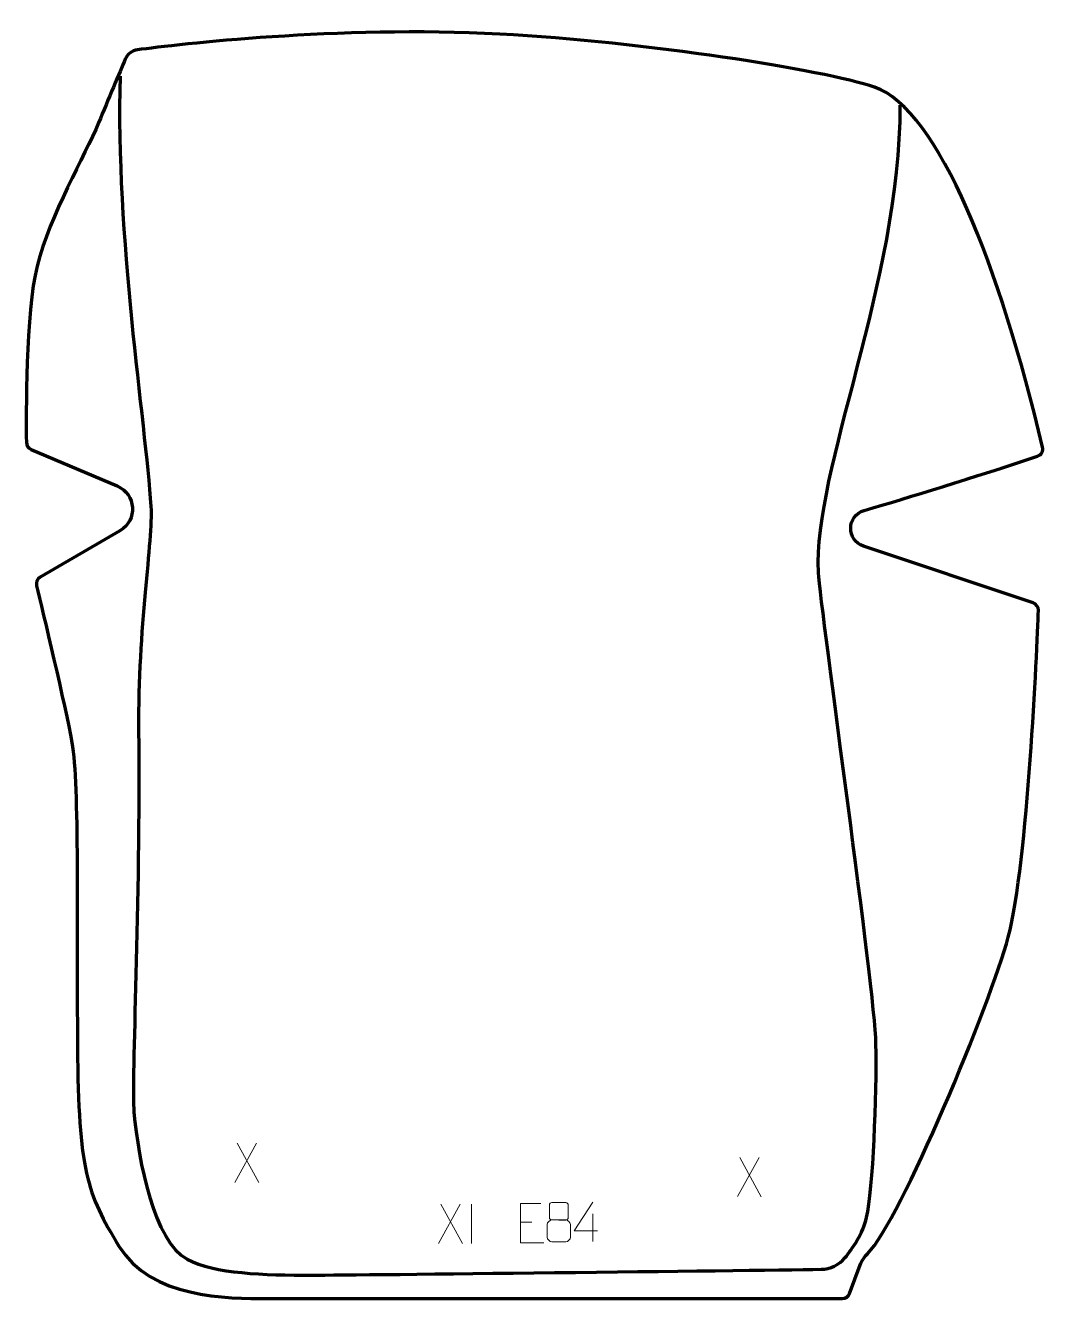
# Model space of a CAD drawing. Header units: millimetres. Extents: x -324 to 323, y -402 to 407.
import ezdxf

# ---------------------------------------------------------------- set-up
doc = ezdxf.new("R2010")
doc.units = ezdxf.units.MM
doc.header["$MEASUREMENT"] = 0
for name, color, linetype in [('layer 1', 7, 'Continuous'), ('layer 2', 7, 'Continuous'), ('layer 3', 7, 'Continuous')]:
    doc.layers.add(name, color=color, linetype=linetype)

msp = doc.modelspace()

# ---------------------------------------------------------------- linework, layer by layer
at = {"layer": 'layer 1', "color": 250, "lineweight": 9}
for points in [[(-176.6927, -303.8437), (-176.6927, -303.8437), (-190.4333, -328.7395), (-190.4333, -328.7395)], [(-176.6927, -303.8437), (-176.6927, -303.8437), (-190.4333, -328.7395), (-190.4333, -328.7395)], [(-188.9787, -303.8437), (-188.9787, -303.8437), (-175.2381, -328.7972), (-175.2381, -328.7972)], [(-188.9787, -303.8437), (-188.9787, -303.8437), (-175.2381, -328.7972), (-175.2381, -328.7972)], [(142.6909, -312.8441), (142.6909, -312.8441), (128.9503, -337.7399), (128.9503, -337.7399)], [(130.4049, -312.8441), (130.4049, -312.8441), (144.1455, -337.7976), (144.1455, -337.7976)], [(-47.2106, -342.5243), (-47.2106, -342.5243), (-60.9512, -367.4201), (-60.9512, -367.4201)], [(-59.4966, -342.5243), (-59.4966, -342.5243), (-45.756, -367.4778), (-45.756, -367.4778)], [(-39.9885, -342.5233), (-39.9885, -342.5233), (-39.9885, -367.4974), (-39.9885, -367.4974)], [(-8.8737, -353.9169), (-8.8737, -353.9169), (-1.7056, -353.9169), (-1.7056, -353.9169)], [(37.046, -348.643), (37.046, -348.643), (37.046, -366.3077), (37.046, -366.3077)]]:
    msp.add_open_spline(points, degree=3, dxfattribs=at)
for points, knots in [([(4.0002, -342.0372), (4.0002, -342.0372), (-8.8737, -342.0372), (-8.8737, -342.0372), (-8.8737, -342.0372), (-8.8737, -342.0372), (-8.8737, -366.9908), (-8.8737, -366.9908), (-8.8737, -366.9908), (-8.8737, -366.9908), (5.9921, -366.9908), (5.9921, -366.9908)], [0, 0, 0, 0, 0.25, 0.25, 0.25, 0.25, 0.5, 0.5, 0.5, 0.5, 1, 1, 1, 1]), ([(9.4774, -342.9983), (9.4774, -345.2113), (9.4774, -348.8936), (9.4774, -351.1069), (9.4774, -351.1069), (9.4924, -351.6143), (10.2998, -352.5457), (10.9999, -352.5445), (10.9999, -352.5445), (13.9698, -352.5443), (16.94, -352.6292), (19.9104, -352.6295), (19.9104, -352.6295), (20.7075, -352.6253), (21.4282, -351.835), (21.4256, -351.1143), (21.4256, -351.1143), (21.4253, -348.8983), (21.4253, -345.2136), (21.4256, -342.9983), (21.4256, -342.9983), (21.4071, -342.2875), (20.7957, -341.5271), (19.9618, -341.5345), (19.9618, -341.5345), (16.9447, -341.5348), (13.9278, -341.5348), (10.9112, -341.5345), (10.9112, -341.5345), (10.2848, -341.5269), (9.4607, -342.2379), (9.4774, -342.9983)], [0, 0, 0, 0, 0.11111111, 0.11111111, 0.11111111, 0.11111111, 0.22222222, 0.22222222, 0.22222222, 0.22222222, 0.33333333, 0.33333333, 0.33333333, 0.33333333, 0.44444444, 0.44444444, 0.44444444, 0.44444444, 0.55555556, 0.55555556, 0.55555556, 0.55555556, 0.66666667, 0.66666667, 0.66666667, 0.66666667, 0.77777778, 0.77777778, 0.77777778, 0.77777778, 1, 1, 1, 1]), ([(39.9901, -359.4041), (39.9901, -359.4041), (25.1684, -359.4041), (25.1684, -359.4041), (25.1684, -359.4041), (25.1684, -359.4041), (37.046, -341.3336), (37.046, -341.3336)], [0, 0, 0, 0, 0.33333333, 0.33333333, 0.33333333, 0.33333333, 1, 1, 1, 1]), ([(8.0186, -355.5165), (8.0186, -358.6873), (8.0186, -360.3894), (8.0186, -363.5608), (8.0186, -363.5608), (8.0101, -364.7827), (9.708, -366.4754), (10.9606, -366.4839), (10.9606, -366.4839), (13.9437, -366.4836), (16.927, -366.4836), (19.9104, -366.4839), (19.9104, -366.4839), (21.2337, -366.4722), (22.8541, -364.8506), (22.843, -363.5514), (22.843, -363.5514), (22.8427, -360.3832), (22.8427, -358.6844), (22.843, -355.5165), (22.843, -355.5165), (22.7733, -354.1361), (21.1955, -352.5575), (19.8901, -352.5636), (19.8901, -352.5636), (16.9135, -352.5639), (13.9369, -352.5639), (10.9606, -352.5636), (10.9606, -352.5636), (9.8811, -352.5572), (8.0348, -354.1361), (8.0186, -355.5165)], [0, 0, 0, 0, 0.11111111, 0.11111111, 0.11111111, 0.11111111, 0.22222222, 0.22222222, 0.22222222, 0.22222222, 0.33333333, 0.33333333, 0.33333333, 0.33333333, 0.44444444, 0.44444444, 0.44444444, 0.44444444, 0.55555556, 0.55555556, 0.55555556, 0.55555556, 0.66666667, 0.66666667, 0.66666667, 0.66666667, 0.77777778, 0.77777778, 0.77777778, 0.77777778, 1, 1, 1, 1])]:
    msp.add_open_spline(points, degree=3, knots=knots, dxfattribs=at)
at = {"layer": 'layer 2', "color": 230, "lineweight": 200}
msp.add_open_spline([(-169.7153, -402.499), (-195.414, -402.499), (-243.8233, -402.499), (-264.1433, -369.1241), (-264.1433, -369.1241), (-284.4633, -335.7489), (-289.8421, -321.4451), (-290.4397, -242.1799), (-290.4397, -242.1799), (-291.0373, -162.9139), (-289.2445, -75.9005), (-294.0253, -49.0816), (-294.0253, -49.0816), (-298.1849, -25.7503), (-312.7472, 35.0174), (-316.4645, 50.4292), (-316.4645, 50.4292), (-316.9799, 52.566), (-316.0312, 54.7846), (-314.1298, 55.8951), (-314.1298, 55.8951), (-314.1298, 55.8951), (-263.4652, 85.4911), (-263.4652, 85.4911), (-263.4652, 85.4911), (-252.1255, 92.1152), (-253.1864, 108.7921), (-265.2739, 113.9345), (-265.2739, 113.9345), (-265.2739, 113.9345), (-319.922, 137.1825), (-319.922, 137.1825), (-319.922, 137.1825), (-321.7445, 137.958), (-322.9358, 139.7314), (-322.9598, 141.7073), (-322.9598, 141.7073), (-323.1495, 157.2743), (-323.513, 224.6122), (-316.1385, 253.6779), (-316.1385, 253.6779), (-307.7713, 286.6556), (-285.8578, 323.6062), (-277.0923, 344.6646), (-277.0923, 344.6646), (-270.8009, 359.7793), (-263.6878, 376.7363), (-260.1742, 385.1042), (-260.1742, 385.1042), (-258.8012, 388.3744), (-255.792, 390.6714), (-252.267, 391.1363), (-252.267, 391.1363), (-227.4533, 394.4101), (-125.4547, 406.6173), (-22.0968, 401.0801), (-22.0968, 401.0801), (70.5384, 396.1176), (183.3253, 378.4903), (216.1647, 367.3118), (216.1647, 367.3118), (257.069, 353.3881), (296.0318, 251.9556), (322.8969, 138.7044), (322.8969, 138.7044), (323.4921, 136.1969), (322.081, 133.646), (319.6316, 132.8247), (319.6316, 132.8247), (279.0269, 119.2064), (237.9353, 106.7664), (209.5452, 98.4303), (209.5452, 98.4303), (198.2796, 95.1223), (197.9949, 79.315), (209.1325, 75.6024), (209.1325, 75.6024), (209.1325, 75.6024), (316.8073, 39.7104), (316.8073, 39.7104), (316.8073, 39.7104), (318.9127, 39.0087), (320.3023, 37.0092), (320.2183, 34.7969), (320.2183, 34.7969), (319.3057, 10.5805), (313.7074, -124.8089), (301.0222, -172.8693), (301.0222, -172.8693), (290.102, -214.2413), (232.3205, -353.9522), (211.7412, -373.8362), (211.7412, -373.8362), (209.6348, -375.8717), (208.0484, -378.3814), (207.0232, -381.1221), (207.0232, -381.1221), (207.0232, -381.1221), (200.2453, -399.2545), (200.2453, -399.2545), (200.2453, -399.2545), (199.5157, -401.2054), (197.6478, -402.499), (195.56, -402.499), (195.56, -402.499), (195.56, -402.499), (-169.7153, -402.499), (-169.7153, -402.499)], degree=3, knots=[0, 0, 0, 0, 0.03571429, 0.03571429, 0.03571429, 0.03571429, 0.07142857, 0.07142857, 0.07142857, 0.07142857, 0.10714286, 0.10714286, 0.10714286, 0.10714286, 0.14285714, 0.14285714, 0.14285714, 0.14285714, 0.17857143, 0.17857143, 0.17857143, 0.17857143, 0.21428571, 0.21428571, 0.21428571, 0.21428571, 0.25, 0.25, 0.25, 0.25, 0.28571429, 0.28571429, 0.28571429, 0.28571429, 0.32142857, 0.32142857, 0.32142857, 0.32142857, 0.35714286, 0.35714286, 0.35714286, 0.35714286, 0.39285714, 0.39285714, 0.39285714, 0.39285714, 0.42857143, 0.42857143, 0.42857143, 0.42857143, 0.46428571, 0.46428571, 0.46428571, 0.46428571, 0.5, 0.5, 0.5, 0.5, 0.53571429, 0.53571429, 0.53571429, 0.53571429, 0.57142857, 0.57142857, 0.57142857, 0.57142857, 0.60714286, 0.60714286, 0.60714286, 0.60714286, 0.64285714, 0.64285714, 0.64285714, 0.64285714, 0.67857143, 0.67857143, 0.67857143, 0.67857143, 0.71428571, 0.71428571, 0.71428571, 0.71428571, 0.75, 0.75, 0.75, 0.75, 0.78571429, 0.78571429, 0.78571429, 0.78571429, 0.82142857, 0.82142857, 0.82142857, 0.82142857, 0.85714286, 0.85714286, 0.85714286, 0.85714286, 0.89285714, 0.89285714, 0.89285714, 0.89285714, 0.92857143, 0.92857143, 0.92857143, 0.92857143, 1, 1, 1, 1], dxfattribs=at)
at = {"layer": 'layer 3', "color": 142, "lineweight": 200}
msp.add_open_spline([(-263.3223, 374.2991), (-266.503, 273.7984), (-247.3782, 154.6678), (-243.7921, 100.8797), (-243.7921, 100.8797), (-242.4107, 80.1579), (-252.3308, 23.0245), (-251.6034, -41.2978), (-251.6034, -41.2978), (-250.3662, -150.7295), (-256.3867, -264.5317), (-254.5498, -284.0043), (-254.5498, -284.0043), (-251.5618, -315.6795), (-241.9994, -366.0795), (-220.6792, -377.4347), (-220.6792, -377.4347), (-202.9867, -386.8578), (-172.6725, -387.5947), (-140.997, -387.5947), (-140.997, -387.5947), (-112.519, -387.5947), (132.8683, -384.613), (182.1118, -383.9308), (182.1118, -383.9308), (187.9898, -383.8489), (193.5411, -381.1953), (197.2693, -376.6505), (197.2693, -376.6505), (202.241, -370.5898), (208.6083, -361.2602), (211.0163, -350.9407), (211.0163, -350.9407), (215.1999, -333.0112), (217.5903, -273.8443), (216.9927, -240.3763), (216.9927, -240.3763), (216.3951, -206.9079), (181.9175, 33.9529), (180.5363, 59.0445), (180.5363, 59.0445), (176.9503, 124.1878), (232.4381, 242.5218), (232.4381, 355.9677)], degree=3, knots=[0, 0, 0, 0, 0.08333333, 0.08333333, 0.08333333, 0.08333333, 0.16666667, 0.16666667, 0.16666667, 0.16666667, 0.25, 0.25, 0.25, 0.25, 0.33333333, 0.33333333, 0.33333333, 0.33333333, 0.41666667, 0.41666667, 0.41666667, 0.41666667, 0.5, 0.5, 0.5, 0.5, 0.58333333, 0.58333333, 0.58333333, 0.58333333, 0.66666667, 0.66666667, 0.66666667, 0.66666667, 0.75, 0.75, 0.75, 0.75, 0.83333333, 0.83333333, 0.83333333, 0.83333333, 1, 1, 1, 1], dxfattribs=at)

doc.saveas('drawing.dxf')
